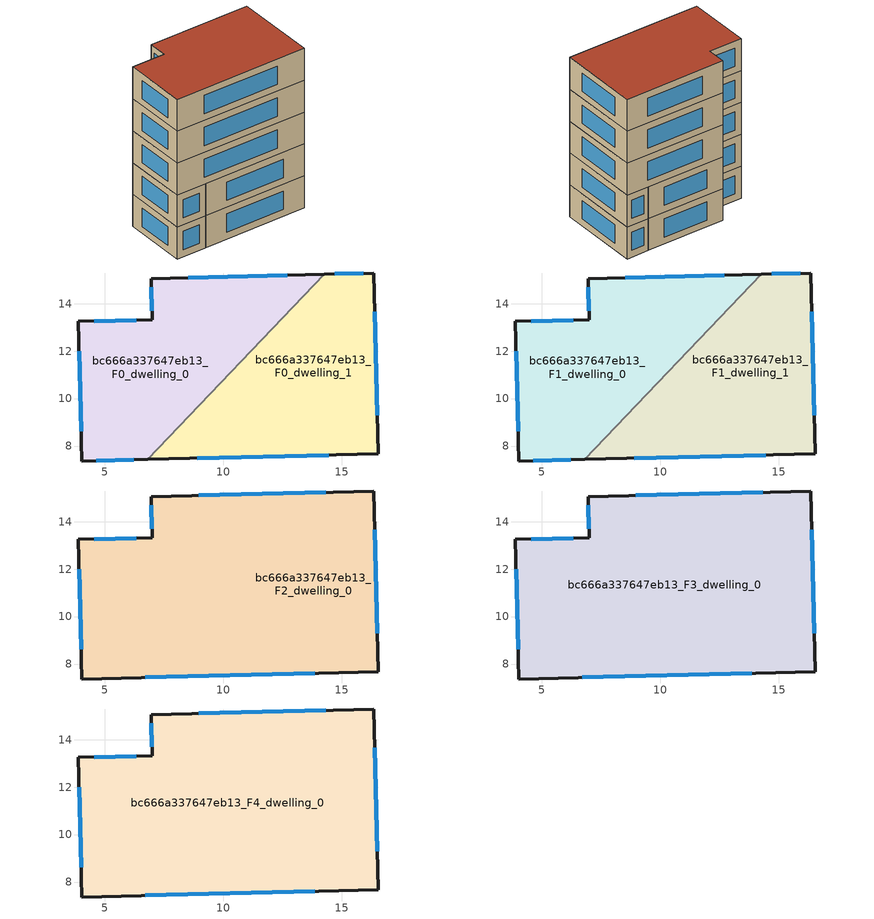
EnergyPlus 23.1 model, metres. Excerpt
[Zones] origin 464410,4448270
bc666a337647eb13_F0_dwelling_0
 floor ground (EU_floor_Construction): 14.27,15.24 6.83,7.44 4.04,7.37 3.9,13.25 7,13.33 6.96,15.06 z0
 wall outside (EU_wall_Construction): 14.27,15.24 6.96,15.06 7,13.33 3.9,13.25 4.04,7.37 6.83,7.44 z0:3
 wall to bc666a337647eb13_F0_dwelling_1 (EU_wall_Construction): 6.83,7.44 14.26,15.24 z0:3
 window (EU_Window_Construction): 3.93,11.99 4.01,8.63 / 6.34,13.31 4.56,13.27 / 6.97,14.69 6.99,13.7 / 12.7,15.2 8.52,15.1 / 4.64,7.38 6.23,7.42 z0.64:2.36
bc666a337647eb13_F0_dwelling_1
 floor ground (EU_floor_Construction): 16.34,15.29 16.53,7.67 6.83,7.44 14.27,15.24 z0
 wall outside (EU_wall_Construction): 6.83,7.44 16.53,7.67 16.34,15.29 14.27,15.24 z0:3
 window (EU_Window_Construction): 15.9,15.28 14.71,15.25 / 16.49,9.3 16.38,13.66 / 8.91,7.49 14.45,7.62 z0.64:2.36
bc666a337647eb13_F1_dwelling_0
 floor to bc666a337647eb13_F0_dwelling_0 (EU_floor_Construction): 14.26,15.24 6.83,7.44 4.04,7.37 3.9,13.25 7,13.33 6.96,15.06 z3
 wall outside (EU_wall_Construction): 14.27,15.24 6.96,15.06 7,13.33 3.9,13.25 4.04,7.37 6.83,7.44 z3:6
 wall to bc666a337647eb13_F1_dwelling_1 (EU_wall_Construction): 6.83,7.44 14.26,15.24 z3:6
 window (EU_Window_Construction): 3.93,11.99 4.01,8.63 / 6.34,13.31 4.56,13.27 / 6.97,14.69 6.99,13.7 / 12.7,15.2 8.52,15.1 / 4.64,7.38 6.23,7.42 z3.64:5.36
bc666a337647eb13_F1_dwelling_1
 floor to bc666a337647eb13_F0_dwelling_1 (EU_floor_Construction): 16.34,15.29 16.53,7.67 6.83,7.44 14.26,15.24 z3
 wall outside (EU_wall_Construction): 6.83,7.44 16.53,7.67 16.34,15.29 14.27,15.24 z3:6
 window (EU_Window_Construction): 15.9,15.28 14.71,15.25 / 16.49,9.3 16.38,13.66 / 8.91,7.49 14.45,7.62 z3.64:5.36
bc666a337647eb13_F2_dwelling_0
 floor to bc666a337647eb13_F1_dwelling_0 (EU_floor_Construction): 14.26,15.24 6.83,7.44 4.04,7.37 3.9,13.25 7,13.33 6.96,15.06 z6
 floor to bc666a337647eb13_F1_dwelling_1 (EU_floor_Construction): 16.34,15.29 16.53,7.67 6.83,7.44 14.26,15.24 z6
 wall outside (EU_wall_Construction): 4.04,7.37 16.53,7.67 16.34,15.29 6.96,15.06 7,13.33 3.9,13.25 4.04,7.37 z6:9
 window (EU_Window_Construction): 6.72,7.43 13.85,7.6 / 3.93,11.99 4.01,8.63 / 6.34,13.31 4.56,13.27 / 6.97,14.69 6.99,13.7 / 14.33,15.24 8.97,15.11 / 16.49,9.3 16.38,13.66 z6.64:8.36
bc666a337647eb13_F3_dwelling_0
 floor to bc666a337647eb13_F2_dwelling_0 (EU_floor_Construction): 16.34,15.29 16.53,7.67 4.04,7.37 3.9,13.25 7,13.33 6.96,15.06 z9
 wall outside (EU_wall_Construction): 4.04,7.37 16.53,7.67 16.34,15.29 6.96,15.06 7,13.33 3.9,13.25 4.04,7.37 z9:12
 window (EU_Window_Construction): 6.72,7.43 13.85,7.6 / 3.93,11.99 4.01,8.63 / 6.34,13.31 4.56,13.27 / 6.97,14.69 6.99,13.7 / 14.33,15.24 8.97,15.11 / 16.49,9.3 16.38,13.66 z9.64:11.36
bc666a337647eb13_F4_dwelling_0
 floor to bc666a337647eb13_F3_dwelling_0 (EU_floor_Construction): 16.34,15.29 16.53,7.67 4.04,7.37 3.9,13.25 7,13.33 6.96,15.06 z12
 wall outside (EU_wall_Construction): 4.04,7.37 16.53,7.67 16.34,15.29 6.96,15.06 7,13.33 3.9,13.25 4.04,7.37 z12:15
 window (EU_Window_Construction): 6.72,7.43 13.85,7.6 / 3.93,11.99 4.01,8.63 / 6.34,13.31 4.56,13.27 / 6.97,14.69 6.99,13.7 / 14.33,15.24 8.97,15.11 / 16.49,9.3 16.38,13.66 z12.64:14.36
 roof outside (EU_roof_Construction): 16.53,7.67 16.34,15.29 6.96,15.06 7,13.33 3.9,13.25 4.04,7.37 z15
[Building]
EU S2 Campaign: North Axis=0; Terrain=City; Solar Distribution=FullExterior
[Site:Location]
Yerevan-Zvartnots.Intl.AP: Latitude=40.15; Longitude=44.383; Time Zone=4; Elevation=854
[SizingPeriod:WeatherFileDays]
AnnualSizingPeriod: Begin Month=1; Begin Day of Month=1; End Month=12; End Day of Month=31; Day of Week for Start Day=Monday; Use Weather File Daylight Saving Period=No; Use Weather File Rain and Snow Indicators=No
[MATERIAL]
EU_InternalMass_Material: Roughness=MediumRough; Thickness=0.1; Conductivity=1; Density=1800; Specific Heat=900; Thermal Absorptance=0.9; Solar Absorptance=0.7; Visible Absorptance=0.7
[MATERIAL:NOMASS] Roughness=MediumRough; Thermal Absorptance=0.9; Solar Absorptance=0.7; Visible Absorptance=0.7
Name | Thermal Resistance
EU_wall_NoMass | 1.05043
EU_roof_NoMass | 1.45357
EU_floor_NoMass | 0.478065
[WINDOWMATERIAL:SIMPLEGLAZINGSYSTEM]
EU_Window_SimpleGlazing: UFactor=2.5566; Solar Heat Gain Coefficient=0.75; Visible Transmittance=0.75
[CONSTRUCTION]
EU_wall_Construction: EU_wall_NoMass
EU_roof_Construction: EU_roof_NoMass
EU_floor_Construction: EU_floor_NoMass
EU_Window_Construction: EU_Window_SimpleGlazing
EU_InternalMass_Construction: EU_InternalMass_Material
[ZONE] Type=1; Multiplier=1; Ceiling Height=autocalculate; Floor Area=autocalculate; Part of Total Floor Area=Yes
Name | Volume
bc666a337647eb13_F0_dwelling_0; bc666a337647eb13_F1_dwelling_0 | 134.687
bc666a337647eb13_F2_dwelling_0 | 269.378
bc666a337647eb13_F3_dwelling_0; bc666a337647eb13_F4_dwelling_0 | 269.382
bc666a337647eb13_F0_dwelling_1 | 134.693
bc666a337647eb13_F1_dwelling_1 | 134.692
[INTERNALMASS] Construction=EU_InternalMass_Construction
Name | Zone or ZoneList | Surface Area
bc666a337647eb13_F0_dwelling_0_EU_InternalMass | bc666a337647eb13_F0_dwelling_0 | 44.8956
bc666a337647eb13_F0_dwelling_1_EU_InternalMass | bc666a337647eb13_F0_dwelling_1 | 44.8977
bc666a337647eb13_F1_dwelling_0_EU_InternalMass | bc666a337647eb13_F1_dwelling_0 | 44.8956
bc666a337647eb13_F1_dwelling_1_EU_InternalMass | bc666a337647eb13_F1_dwelling_1 | 44.8977
bc666a337647eb13_F2_dwelling_0_EU_InternalMass | bc666a337647eb13_F2_dwelling_0 | 89.7939
bc666a337647eb13_F3_dwelling_0_EU_InternalMass | bc666a337647eb13_F3_dwelling_0 | 89.7939
bc666a337647eb13_F4_dwelling_0_EU_InternalMass | bc666a337647eb13_F4_dwelling_0 | 89.7939
[OTHEREQUIPMENT] Fuel Type=Electricity; Design Level Calculation Method=Watts/Area; Power per Zone Floor Area=1; Fraction Latent=0; Fraction Radiant=0; Fraction Lost=0; Carbon Dioxide Generation Rate=0; EndUse Subcategory=EU_Step8_InternalGains
Name | Zone or ZoneList or Space or SpaceList | Schedule
EU_Step8_InternalGain_bc666a337647eb13_F0_dwelling_0_f000 | bc666a337647eb13_F0_dwelling_0 | EU_Step8_GainSchedule_bc666a337647eb13_F0_dwelling_0_f000
EU_Step8_InternalGain_bc666a337647eb13_F0_dwelling_1_f000 | bc666a337647eb13_F0_dwelling_1 | EU_Step8_GainSchedule_bc666a337647eb13_F0_dwelling_1_f000
EU_Step8_InternalGain_bc666a337647eb13_F1_dwelling_0_f000 | bc666a337647eb13_F1_dwelling_0 | EU_Step8_GainSchedule_bc666a337647eb13_F1_dwelling_0_f000
EU_Step8_InternalGain_bc666a337647eb13_F1_dwelling_1_f000 | bc666a337647eb13_F1_dwelling_1 | EU_Step8_GainSchedule_bc666a337647eb13_F1_dwelling_1_f000
EU_Step8_InternalGain_bc666a337647eb13_F2_dwelling_0_f000 | bc666a337647eb13_F2_dwelling_0 | EU_Step8_GainSchedule_bc666a337647eb13_F2_dwelling_0_f000
EU_Step8_InternalGain_bc666a337647eb13_F3_dwelling_0_f000 | bc666a337647eb13_F3_dwelling_0 | EU_Step8_GainSchedule_bc666a337647eb13_F3_dwelling_0_f000
EU_Step8_InternalGain_bc666a337647eb13_F4_dwelling_0_f000 | bc666a337647eb13_F4_dwelling_0 | EU_Step8_GainSchedule_bc666a337647eb13_F4_dwelling_0_f000
[ZONEVENTILATION:DESIGNFLOWRATE] Schedule=EU_AlwaysOn; Design Flow Rate Calculation Method=AirChanges/Hour; Air Changes per Hour=0.557805; Ventilation Type=Natural; Fan Pressure Rise=0; Fan Total Efficiency=1; Constant Term Coefficient=1; Temperature Term Coefficient=0; Velocity Term Coefficient=0; Velocity Squared Term Coefficient=0; Minimum Indoor Temperature=-100; Maximum Indoor Temperature=100; Delta Temperature=-100; Minimum Outdoor Temperature=-100; Maximum Outdoor Temperature=100; Maximum Wind Speed=40
Name | Zone or ZoneList or Space or SpaceList
EU_ConstantAir_bc666a337647eb13_F0_dwelling_0 | bc666a337647eb13_F0_dwelling_0
EU_ConstantAir_bc666a337647eb13_F0_dwelling_1 | bc666a337647eb13_F0_dwelling_1
EU_ConstantAir_bc666a337647eb13_F1_dwelling_0 | bc666a337647eb13_F1_dwelling_0
EU_ConstantAir_bc666a337647eb13_F1_dwelling_1 | bc666a337647eb13_F1_dwelling_1
EU_ConstantAir_bc666a337647eb13_F2_dwelling_0 | bc666a337647eb13_F2_dwelling_0
EU_ConstantAir_bc666a337647eb13_F3_dwelling_0 | bc666a337647eb13_F3_dwelling_0
EU_ConstantAir_bc666a337647eb13_F4_dwelling_0 | bc666a337647eb13_F4_dwelling_0
[HVACTEMPLATE:THERMOSTAT] Constant Heating Setpoint=20; Constant Cooling Setpoint=50
EU_HeatOnly_bc666a337647eb13_F0_dwelling_0; EU_HeatOnly_bc666a337647eb13_F0_dwelling_1; EU_HeatOnly_bc666a337647eb13_F1_dwelling_0; EU_HeatOnly_bc666a337647eb13_F1_dwelling_1; EU_HeatOnly_bc666a337647eb13_F2_dwelling_0; EU_HeatOnly_bc666a337647eb13_F3_dwelling_0; EU_HeatOnly_bc666a337647eb13_F4_dwelling_0
[HVACTEMPLATE:ZONE:IDEALLOADSAIRSYSTEM] System Availability Schedule=EU_AlwaysOn; Maximum Heating Supply Air Temperature=50; Minimum Cooling Supply Air Temperature=13; Maximum Heating Supply Air Humidity Ratio=0.0156; Minimum Cooling Supply Air Humidity Ratio=0.0077; Heating Limit=NoLimit; Cooling Limit=NoLimit; Heating Availability Schedule=EU_AlwaysOn; Cooling Availability Schedule=EU_CoolingOff; Dehumidification Control Type=ConstantSensibleHeatRatio; Cooling Sensible Heat Ratio=0.7; Dehumidification Setpoint=60; Humidification Control Type=None; Humidification Setpoint=30; Outdoor Air Method=None; Outdoor Air Flow Rate per Person=0.00944; Outdoor Air Flow Rate per Zone Floor Area=0; Outdoor Air Flow Rate per Zone=0; Demand Controlled Ventilation Type=None; Outdoor Air Economizer Type=NoEconomizer; Heat Recovery Type=None; Sensible Heat Recovery Effectiveness=0.7; Latent Heat Recovery Effectiveness=0.65
Name | Template Thermostat
bc666a337647eb13_F0_dwelling_0 | EU_HeatOnly_bc666a337647eb13_F0_dwelling_0
bc666a337647eb13_F0_dwelling_1 | EU_HeatOnly_bc666a337647eb13_F0_dwelling_1
bc666a337647eb13_F1_dwelling_0 | EU_HeatOnly_bc666a337647eb13_F1_dwelling_0
bc666a337647eb13_F1_dwelling_1 | EU_HeatOnly_bc666a337647eb13_F1_dwelling_1
bc666a337647eb13_F2_dwelling_0 | EU_HeatOnly_bc666a337647eb13_F2_dwelling_0
bc666a337647eb13_F3_dwelling_0 | EU_HeatOnly_bc666a337647eb13_F3_dwelling_0
bc666a337647eb13_F4_dwelling_0 | EU_HeatOnly_bc666a337647eb13_F4_dwelling_0
[SIZING:ZONE] Zone Cooling Design Supply Air Temperature Input Method=SupplyAirTemperature; Zone Cooling Design Supply Air Temperature=13; Zone Heating Design Supply Air Temperature Input Method=SupplyAirTemperature; Zone Heating Design Supply Air Temperature=50; Zone Cooling Design Supply Air Humidity Ratio=0.008; Zone Heating Design Supply Air Humidity Ratio=0.008; Cooling Design Air Flow Method=DesignDay; Cooling Design Air Flow Rate=0; Cooling Minimum Air Flow per Zone Floor Area=0.000762; Cooling Minimum Air Flow=0; Cooling Minimum Air Flow Fraction=0.2; Heating Design Air Flow Method=DesignDay; Heating Design Air Flow Rate=0; Heating Maximum Air Flow per Zone Floor Area=0.002032; Heating Maximum Air Flow=0.141576; Heating Maximum Air Flow Fraction=0.3; Account for Dedicated Outdoor Air System=No; Dedicated Outdoor Air System Control Strategy=NeutralSupplyAir; Dedicated Outdoor Air Low Setpoint Temperature for Design=autosize; Dedicated Outdoor Air High Setpoint Temperature for Design=autosize; Zone Load Sizing Method=Sensible Load Only No Latent Load; Zone Latent Cooling Design Supply Air Humidity Ratio Input Method=HumidityRatioDifference; Zone Cooling Design Supply Air Humidity Ratio Difference=0.005; Zone Latent Heating Design Supply Air Humidity Ratio Input Method=HumidityRatioDifference; Zone Humidification Design Supply Air Humidity Ratio Difference=0.005
bc666a337647eb13_F0_dwelling_0; bc666a337647eb13_F0_dwelling_1; bc666a337647eb13_F1_dwelling_0; bc666a337647eb13_F1_dwelling_1; bc666a337647eb13_F2_dwelling_0; bc666a337647eb13_F3_dwelling_0; bc666a337647eb13_F4_dwelling_0
[SCHEDULE:CONSTANT]
Name | Hourly Value
EU_AlwaysOn | 1
EU_CoolingOff | 0
[SCHEDULE:FILE] Column Number=1; Rows to Skip at Top=0; Number of Hours of Data=8760; Column Separator=Comma; Interpolate to Timestep=No; Minutes per Item=60; Adjust Schedule for Daylight Savings=Yes
Name | File
EU_Step8_GainSchedule_bc666a337647eb13_F0_dwelling_0_f000 | ../../schedules/bc666a337647eb13/bc666a337647eb13_F0_dwelling_0_f000_gain.csv
EU_Step8_GainSchedule_bc666a337647eb13_F0_dwelling_1_f000 | ../../schedules/bc666a337647eb13/bc666a337647eb13_F0_dwelling_1_f000_gain.csv
EU_Step8_GainSchedule_bc666a337647eb13_F1_dwelling_0_f000 | ../../schedules/bc666a337647eb13/bc666a337647eb13_F1_dwelling_0_f000_gain.csv
EU_Step8_GainSchedule_bc666a337647eb13_F1_dwelling_1_f000 | ../../schedules/bc666a337647eb13/bc666a337647eb13_F1_dwelling_1_f000_gain.csv
EU_Step8_GainSchedule_bc666a337647eb13_F2_dwelling_0_f000 | ../../schedules/bc666a337647eb13/bc666a337647eb13_F2_dwelling_0_f000_gain.csv
EU_Step8_GainSchedule_bc666a337647eb13_F3_dwelling_0_f000 | ../../schedules/bc666a337647eb13/bc666a337647eb13_F3_dwelling_0_f000_gain.csv
EU_Step8_GainSchedule_bc666a337647eb13_F4_dwelling_0_f000 | ../../schedules/bc666a337647eb13/bc666a337647eb13_F4_dwelling_0_f000_gain.csv
